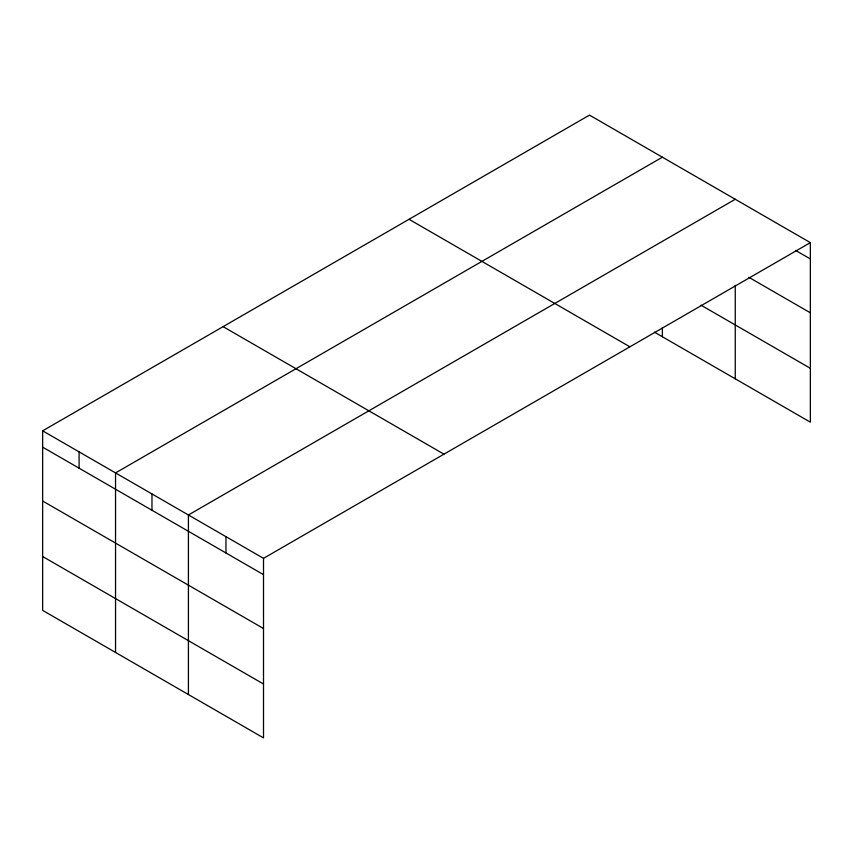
<?xml version="1.0" encoding="UTF-8"?>
<svg xmlns="http://www.w3.org/2000/svg" width="853" height="853" viewBox="0 0 853 853"><rect width="100%" height="100%" fill="white"/><g stroke="black" fill="none" stroke-linecap="round" stroke-linejoin="round"><path stroke-width="1.28" d="M654.4 332.137L810.35 422.171L810.35 242.625L589.487 115.112L42.65 430.829L42.65 610.375L263.513 737.888L263.513 558.342L42.65 430.829M662.376 157.197L115.539 472.914L115.539 652.449M735.254 199.271L188.417 514.988L188.417 694.534M263.513 558.342L810.35 242.625M795.561 250.398L810.35 258.939M748.913 277.332L810.35 312.806M701.091 305.225L810.35 368.304M409.035 219.306L629.898 346.819M223.102 326.646L443.965 454.159M42.65 447.143L263.513 574.655M42.65 501.01L263.513 628.522M42.65 556.508L263.513 684.021M735.254 285.307L735.254 378.817M662.376 327.541L662.376 336.732M225.96 536.665L225.96 552.979M151.973 493.951L151.973 510.254M79.094 451.866L79.094 468.18"/></g></svg>
